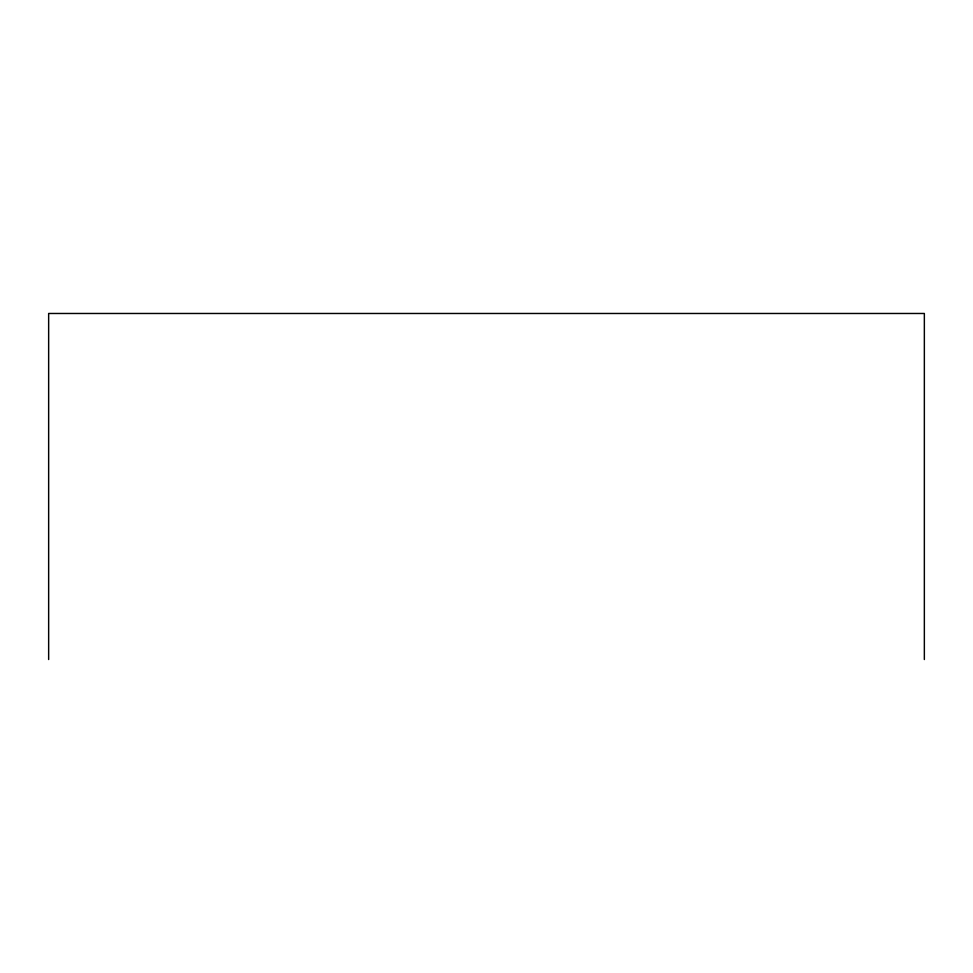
<?xml version="1.0" encoding="UTF-8"?>
<svg xmlns="http://www.w3.org/2000/svg" width="973" height="973" viewBox="0 0 973 973"><rect width="100%" height="100%" fill="white"/><g stroke="black" fill="none" stroke-linecap="round" stroke-linejoin="round"><path stroke-width="1.46" d="M924.35 659.524L924.35 313.476L48.65 313.476L48.65 659.524"/></g></svg>
